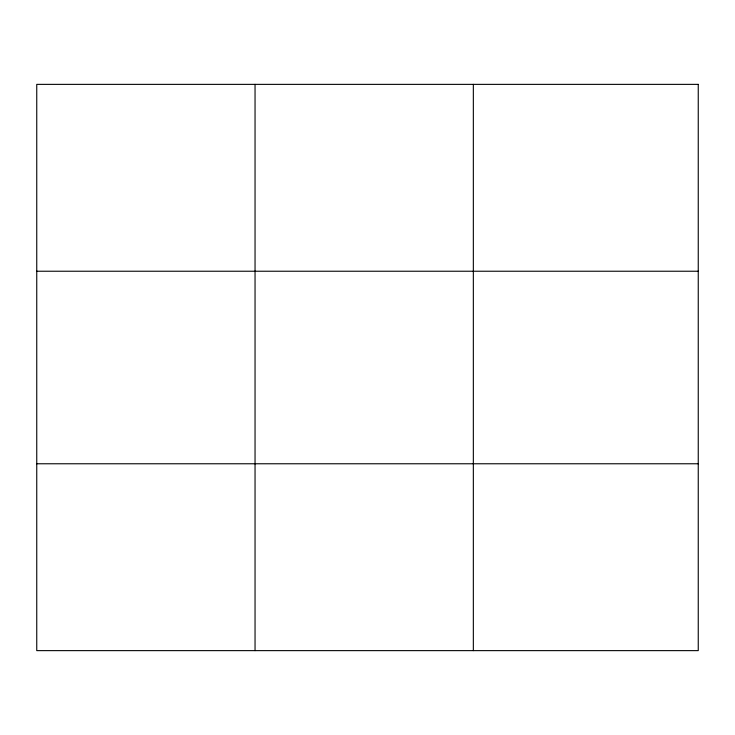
<?xml version="1.0" encoding="UTF-8"?>
<svg xmlns="http://www.w3.org/2000/svg" width="735" height="735" viewBox="0 0 735 735"><rect width="100%" height="100%" fill="white"/><g stroke="black" fill="none" stroke-linecap="round" stroke-linejoin="round"><path stroke-width="1.1" d="M255.045 84.369L255.045 650.631M473.34 84.369L473.34 650.631M36.75 271.233L698.25 271.233M36.75 463.767L698.25 463.767M698.25 84.369L698.25 650.631L36.75 650.631L36.75 84.369L698.25 84.369"/></g></svg>
